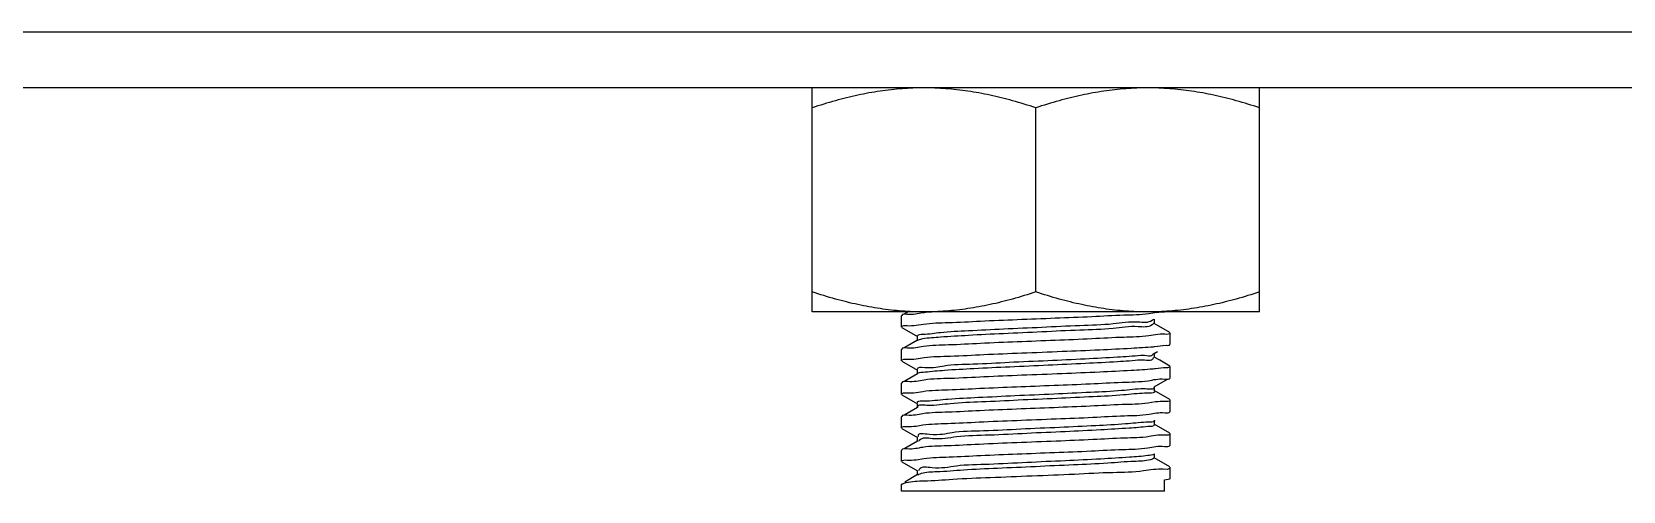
# Model space of a CAD drawing. Extents: x 552102 to 973302, y -80747 to 40012826.
# Drawn here: x 602420.8 to 602912.4, y 210801.6 to 210943.3 of the extents above; entities that cross this region are included whole.
import ezdxf

# ---------------------------------------------------------------- set-up
doc = ezdxf.new("R2010")
doc.units = 0
doc.header["$LTSCALE"] = 1000
doc.header["$MEASUREMENT"] = 0
doc.layers.add('02___PRT_ALL_AXES', color=7, linetype='Continuous')

msp = doc.modelspace()

# ---------------------------------------------------------------- linework, layer by layer
at = {"color": 2, "linetype": 'Continuous'}
for p, q in [((599067.62, 210943.3), (603214.82, 210943.3)), ((602661.86, 210926.02), (599620.58, 210926.02))]:
    msp.add_line(p, q, dxfattribs=at)
at = {"color": 133, "linetype": 'Continuous'}
for p, q in [((602689.61, 210855.76), (602689.51, 210855.64)), ((602691.58, 210856.9), (602690.48, 210856.26)), ((602696.44, 210856.64), (602696.05, 210856.58)), ((602767.31, 210854.67), (602766.88, 210854.26)), ((602767.38, 210853.39), (602766.88, 210852.88)), ((602772.36, 210850.57), (602767.56, 210853.35)), ((602767.67, 210853.22), (602767.67, 210854.61)), ((602689.61, 210852.07), (602694.41, 210849.29)), ((602693.99, 210852.78), (602696.26, 210853.14)), ((602694.3, 210849.42), (602694.3, 210848.04)), ((602767.99, 210849.85), (602765.9, 210849.52)), ((602689.61, 210845.39), (602689.51, 210845.27)), ((602694.41, 210848.17), (602690.48, 210845.89)), ((602694.59, 210848.19), (602694.43, 210848.12)), ((602767.22, 210844.1), (602767.21, 210843.98)), ((602767.34, 210846.17), (602767.67, 210846.2)), ((602767.56, 210844.11), (602768.55, 210844.68)), ((602767.67, 210842.86), (602767.67, 210844.24)), ((602772.36, 210846.89), (602772.46, 210847)), ((602689.61, 210841.7), (602694.41, 210838.93)), ((602693.99, 210842.4), (602696.45, 210842.79)), ((602694.3, 210839.05), (602694.3, 210837.67)), ((602767.67, 210839.29), (602767.18, 210839.25)), ((602767.21, 210842.8), (602767.21, 210842.6)), ((602769.24, 210842.01), (602767.56, 210842.98)), ((602767.97, 210839.32), (602767.67, 210839.29)), ((602772.36, 210840.2), (602769.24, 210842.01)), ((602689.61, 210835.02), (602689.51, 210834.91)), ((602694.41, 210837.8), (602690.48, 210835.52)), ((602767.56, 210833.74), (602771.64, 210836.11)), ((602767.67, 210832.49), (602767.67, 210833.87)), ((602772.36, 210836.52), (602772.46, 210836.63)), ((602689.61, 210831.34), (602694.41, 210828.56)), ((602693.98, 210832.05), (602696.07, 210832.39)), ((602694.3, 210828.69), (602694.3, 210827.3)), ((602767.98, 210829.13), (602765.68, 210828.77)), ((602772.36, 210829.84), (602767.56, 210832.62)), ((602689.61, 210824.65), (602689.51, 210824.54)), ((602694.41, 210827.43), (602690.48, 210825.16)), ((602772.36, 210826.15), (602772.46, 210826.27)), ((602689.61, 210820.97), (602694.41, 210818.19)), ((602693.98, 210821.69), (602696.03, 210822.02)), ((602772.36, 210819.47), (602767.56, 210822.25)), ((602767.67, 210822.12), (602767.67, 210823.5)), ((602689.61, 210814.28), (602689.51, 210814.17)), ((602694.41, 210817.06), (602690.48, 210814.79)), ((602694.3, 210818.32), (602694.3, 210816.94)), ((602694.83, 210817.08), (602694.73, 210816.91)), ((602694.85, 210817.12), (602694.83, 210817.08)), ((602767.99, 210818.74), (602765.98, 210818.42)), ((602772.36, 210815.78), (602772.46, 210815.9)), ((602689.61, 210810.6), (602694.41, 210807.82)), ((602693.99, 210811.3), (602696.37, 210811.68)), ((602772.36, 210809.1), (602767.56, 210811.88)), ((602767.67, 210811.75), (602767.67, 210813.13)), ((602694.41, 210806.7), (602690.48, 210804.42)), ((602694.3, 210807.95), (602694.3, 210806.57)), ((602694.67, 210806.65), (602694.5, 210806.56)), ((602694.73, 210806.69), (602694.67, 210806.65)), ((602770.35, 210808.46), (602771.53, 210808.41)), ((602770.77, 210805.06), (602772.37, 210805.39)), ((602770.77, 210801.6), (602770.77, 210805.06)), ((602771.53, 210808.41), (602771.67, 210808.42)), ((602772.36, 210805.42), (602772.46, 210805.53)), ((602689.51, 210803.8), (602689.61, 210803.92)), ((602770.77, 210801.6), (602689.52, 210801.6))]:
    msp.add_line(p, q, dxfattribs=at)
for points, start_tangent, end_tangent in [([(602696.05, 210856.58), (602691.17, 210856.11), (602689.53, 210855.78)], (-0.989053, -0.147563), (-0.309933, -0.950758)), ([(602766.88, 210854.26), (602762.54, 210853.72), (602754.83, 210853.18), (602744.57, 210852.64), (602732.87, 210852.1), (602720.97, 210851.56), (602710.13, 210851.02), (602701.52, 210850.47), (602696.05, 210849.93), (602694.32, 210849.41)], (-0.789187, -0.614153), (-0.530139, -0.847911)), ([(602696.26, 210853.14), (602703.97, 210853.61), (602713.85, 210854.08), (602725.22, 210854.55), (602736.95, 210855.02), (602748.3, 210855.49), (602758.17, 210855.96), (602765.9, 210856.43)], (0.98922, 0.146434), (0.989079, 0.147384)), ([(602701.25, 210856.97), (602696.44, 210856.64)], (-0.999376, -0.03532), (-0.991406, -0.130819)), ([(602765.9, 210856.43), (602770.77, 210856.9)], (0.989079, 0.147384), (0.999354, -0.035935)), ([(602689.51, 210852.19), (602691.23, 210852.66)], (0, 1), (0.999206, -0.03984)), ([(602691.23, 210852.66), (602693.99, 210852.78)], (0.999206, -0.03984), (0.991892, 0.127087)), ([(602766.88, 210852.88), (602762.54, 210852.34), (602754.83, 210851.8), (602744.57, 210851.26), (602732.87, 210850.72), (602720.97, 210850.17), (602710.13, 210849.63), (602701.52, 210849.09), (602696.05, 210848.55), (602694.59, 210848.19)], (-0.789187, -0.614153), (-0.935606, -0.353046)), ([(602765.9, 210849.52), (602758.17, 210849.05), (602748.3, 210848.58), (602736.95, 210848.1), (602725.22, 210847.64), (602713.85, 210847.16), (602703.97, 210846.7), (602696.26, 210846.23)], (-0.989079, -0.147384), (-0.98922, -0.146434)), ([(602770.78, 210849.99), (602767.99, 210849.85)], (-0.99933, 0.036603), (-0.990949, -0.134236)), ([(602772.46, 210850.46), (602770.78, 210849.99)], (0, -1), (-0.99933, 0.036603)), ([(602696.26, 210846.23), (602691.23, 210845.75), (602689.53, 210845.41)], (-0.98922, -0.146434), (-0.294639, -0.955609)), ([(602763.43, 210843.44), (602756.19, 210842.9), (602746.26, 210842.35), (602734.69, 210841.81), (602722.74, 210841.27), (602711.66, 210840.73), (602702.64, 210840.19), (602696.65, 210839.65), (602694.32, 210839.11), (602694.33, 210839.08)], (-0.995382, -0.095993), (0.640023, -0.768356)), ([(602696.45, 210842.79), (602704.61, 210843.27), (602714.92, 210843.75), (602726.65, 210844.24), (602739.12, 210844.74), (602750.7, 210845.23), (602760.46, 210845.72), (602767.34, 210846.17)], (0.989101, 0.147236), (0.99656, 0.082877)), ([(602767.21, 210843.98), (602763.43, 210843.44)], (-0.081763, -0.996652), (-0.995382, -0.095993)), ([(602767.67, 210846.2), (602771.24, 210846.6), (602772.42, 210846.86)], (0.996381, 0.084994), (0.456625, 0.889659)), ([(602689.51, 210841.82), (602691.28, 210842.3)], (0, 1), (0.99907, -0.043111)), ([(602691.28, 210842.3), (602693.99, 210842.4)], (0.99907, -0.043111), (0.99289, 0.119037)), ([(602767.18, 210839.25), (602760.46, 210838.8), (602750.7, 210838.32), (602739.12, 210837.82), (602726.65, 210837.33), (602714.92, 210836.84), (602704.61, 210836.36), (602696.45, 210835.87)], (-0.996641, -0.081891), (-0.989101, -0.147236)), ([(602763.43, 210842.05), (602756.22, 210841.51), (602746.34, 210840.98), (602734.83, 210840.44), (602722.91, 210839.9), (602711.85, 210839.36), (602702.81, 210838.82), (602696.76, 210838.28)], (-0.995382, -0.095993), (-0.994717, -0.102651)), ([(602767.21, 210842.6), (602763.43, 210842.05)], (-0.081763, -0.996652), (-0.995382, -0.095993)), ([(602771.24, 210839.69), (602767.97, 210839.32)], (-0.99997, -0.007705), (-0.993512, -0.113727)), ([(602772.46, 210840.09), (602771.24, 210839.69)], (0, -1), (-0.99997, -0.007705)), ([(602696.45, 210835.87), (602691.28, 210835.39), (602689.53, 210835.04)], (-0.989101, -0.147236), (-0.284183, -0.95877)), ([(602696.76, 210838.28), (602694.36, 210837.86)], (-0.994717, -0.102651), (-0.775079, -0.631864)), ([(602696.07, 210832.39), (602703.9, 210832.87), (602713.71, 210833.33), (602724.97, 210833.8), (602736.59, 210834.27), (602747.8, 210834.73), (602757.68, 210835.2), (602765.68, 210835.68)], (0.989124, 0.147087), (0.989208, 0.146515)), ([(602767.46, 210833.68), (602764.24, 210833.15)], (0.539985, -0.841675), (-0.999999, -0.001624)), ([(602765.68, 210835.68), (602770.78, 210836.16), (602772.44, 210836.5)], (0.989208, 0.146515), (0.303618, 0.952794)), ([(602689.51, 210831.45), (602691.15, 210831.92)], (0, 1), (0.999389, -0.034959)), ([(602691.15, 210831.92), (602693.98, 210832.05)], (0.999389, -0.034959), (0.990874, 0.134789)), ([(602697.34, 210829.36), (602694.42, 210828.82), (602694.43, 210828.81)], (-0.998936, -0.046128), (0.667657, -0.744469)), ([(602765.68, 210828.77), (602757.68, 210828.28), (602747.8, 210827.82), (602736.59, 210827.35), (602724.97, 210826.89), (602713.71, 210826.42), (602703.9, 210825.96), (602696.07, 210825.48)], (-0.989208, -0.146515), (-0.989124, -0.147087)), ([(602764.24, 210833.15), (602757.48, 210832.61), (602747.9, 210832.07), (602736.51, 210831.53), (602724.53, 210830.99), (602713.24, 210830.44), (602703.84, 210829.9), (602697.34, 210829.36)], (-0.999999, -0.001624), (-0.998936, -0.046128)), ([(602764.59, 210831.81), (602758.09, 210831.27), (602748.72, 210830.73), (602737.47, 210830.19), (602725.54, 210829.65), (602714.18, 210829.11), (602704.6, 210828.57), (602697.81, 210828.03)], (-0.99921, -0.039752), (-0.99991, 0.01344)), ([(602767.52, 210832.36), (602767.53, 210832.35), (602764.59, 210831.81)], (0.658416, -0.752654), (-0.99921, -0.039752)), ([(602770.78, 210829.25), (602767.98, 210829.13)], (-0.999277, 0.038028), (-0.991898, -0.127041)), ([(602772.46, 210829.72), (602770.78, 210829.25)], (0, -1), (-0.999277, 0.038028)), ([(602696.07, 210825.48), (602691.15, 210825), (602689.53, 210824.68)], (-0.989124, -0.147087), (-0.313186, -0.949692)), ([(602697.81, 210828.03), (602694.54, 210827.49)], (-0.99991, 0.01344), (0.518893, -0.854839)), ([(602694.53, 210827.5), (602694.54, 210827.49)], (0.499613, -0.866249), (0.518894, -0.854839)), ([(602696.03, 210822.02), (602703.64, 210822.49), (602713.46, 210822.95), (602725.06, 210823.44), (602737.28, 210823.93), (602748.58, 210824.4), (602758.33, 210824.86), (602765.98, 210825.33)], (0.989113, 0.147157), (0.989075, 0.14741)), ([(602765.98, 210825.33), (602770.8, 210825.8), (602772.43, 210826.13)], (0.989075, 0.14741), (0.310466, 0.950585)), ([(602689.51, 210821.08), (602691.18, 210821.55)], (0, 1), (0.999353, -0.035968)), ([(602691.18, 210821.55), (602693.98, 210821.69)], (0.999353, -0.035968), (0.990741, 0.135764)), ([(602764.97, 210822.87), (602758.72, 210822.32), (602749.5, 210821.78), (602738.31, 210821.24), (602726.34, 210820.7), (602714.86, 210820.16), (602705.1, 210819.62), (602698.11, 210819.08), (602694.62, 210818.53), (602694.64, 210818.48)], (-0.996723, -0.080892), (0.435072, -0.900396)), ([(602765.57, 210821.56), (602759.82, 210821.02), (602751.01, 210820.48), (602740.08, 210819.94), (602728.19, 210819.4), (602716.6, 210818.86), (602706.52, 210818.32), (602699.04, 210817.78), (602694.94, 210817.24), (602694.85, 210817.12)], (-0.989754, -0.142783), (-0.543755, -0.839244)), ([(602767.6, 210823.41), (602764.97, 210822.87)], (0.610988, -0.79164), (-0.996723, -0.080892)), ([(602767.66, 210822.11), (602767.66, 210822.1), (602765.57, 210821.56)], (0.44002, -0.897988), (-0.989754, -0.142783)), ([(602770.8, 210818.89), (602767.99, 210818.74)], (-0.99938, 0.035199), (-0.990539, -0.137232)), ([(602772.46, 210819.35), (602770.8, 210818.89)], (0, -1), (-0.99938, 0.035199)), ([(602696.03, 210815.11), (602691.18, 210814.64), (602689.53, 210814.31)], (-0.989113, -0.147157), (-0.307598, -0.951516)), ([(602765.98, 210818.42), (602758.33, 210817.95), (602748.58, 210817.49), (602737.28, 210817.01), (602725.06, 210816.53), (602713.46, 210816.04), (602703.64, 210815.57), (602696.03, 210815.11)], (-0.989075, -0.14741), (-0.989113, -0.147157)), ([(602696.37, 210811.68), (602704.19, 210812.15), (602713.95, 210812.61), (602725.19, 210813.08), (602736.79, 210813.54), (602748.04, 210814.01), (602757.79, 210814.47), (602765.61, 210814.94)], (0.989283, 0.146009), (0.989283, 0.146011)), ([(602765.61, 210814.94), (602770.73, 210815.42), (602772.44, 210815.76)], (0.989283, 0.146011), (0.293493, 0.955961)), ([(602689.51, 210810.71), (602691.24, 210811.19)], (0, 1), (0.999164, -0.040873)), ([(602691.24, 210811.19), (602693.99, 210811.3)], (0.999164, -0.040873), (0.992381, 0.123209)), ([(602765.62, 210812.58), (602759.88, 210812.04), (602751.06, 210811.5), (602740.09, 210810.96), (602728.16, 210810.41), (602716.52, 210809.87), (602706.43, 210809.33), (602698.96, 210808.79), (602694.9, 210808.25), (602694.72, 210807.83)], (-0.98871, -0.149844), (-0.265309, -0.964164)), ([(602766.37, 210811.31), (602761.39, 210810.77), (602753.2, 210810.23), (602742.65, 210809.69), (602730.86, 210809.15), (602719.09, 210808.61), (602708.58, 210808.07), (602700.44, 210807.54), (602695.53, 210807), (602694.73, 210806.69)], (-0.95611, -0.293007), (-0.902152, -0.431418)), ([(602767.56, 210813), (602765.62, 210812.58)], (-0.88297, -0.46943), (-0.98871, -0.149844)), ([(602767.58, 210811.83), (602766.37, 210811.31)], (-0.688351, -0.725378), (-0.95611, -0.293007)), ([(602689.68, 210803.8), (602690.96, 210804.24)], (0.858943, 0.512071), (0.966409, 0.25701)), ([(602690.96, 210804.24), (602696.39, 210804.77)], (0.966409, 0.25701), (0.999944, 0.010619)), ([(602696.39, 210804.77), (602705.33, 210805.29), (602716.87, 210805.82), (602729.84, 210806.35), (602742.93, 210806.88), (602754.8, 210807.4), (602764.27, 210807.93)], (0.999944, 0.010619), (0.9892, 0.146573)), ([(602764.27, 210807.93), (602770.35, 210808.46)], (0.9892, 0.146573), (0.998128, -0.061153)), ([(602771.67, 210808.42), (602772.46, 210808.99)], (0.996834, 0.079506), (0, 1))]:
    msp.add_spline(points, degree=3, dxfattribs=dict(at, start_tangent=start_tangent, end_tangent=end_tangent))
at = {"layer": '02___PRT_ALL_AXES', "color": 6, "linetype": 'Continuous'}
for p, q in [((602661.86, 210856.9), (602661.86, 210926.02)), ((602800.1, 210926.02), (602661.86, 210926.02)), ((602800.1, 210856.9), (602800.1, 210926.02)), ((602730.98, 210863.07), (602730.98, 210919.85)), ((602800.1, 210856.9), (602661.86, 210856.9))]:
    msp.add_line(p, q, dxfattribs=at)
at = {"layer": '02___PRT_ALL_AXES', "color": 2, "linetype": 'Continuous'}
msp.add_line((603214.82, 210926.02), (602800.1, 210926.02), dxfattribs=at)
at = {"layer": '02___PRT_ALL_AXES', "color": 133, "linetype": 'Continuous'}
for p, q in [((602689.51, 210852.19), (602689.51, 210855.64)), ((602772.46, 210847), (602772.46, 210850.46)), ((602689.51, 210841.82), (602689.51, 210845.27)), ((602772.46, 210836.63), (602772.46, 210840.09)), ((602689.51, 210831.45), (602689.51, 210834.91)), ((602772.46, 210826.27), (602772.46, 210829.72)), ((602689.51, 210821.08), (602689.51, 210824.54)), ((602772.46, 210815.9), (602772.46, 210819.35)), ((602689.51, 210810.71), (602689.51, 210814.17)), ((602772.46, 210805.53), (602772.46, 210808.99)), ((602689.51, 210801.6), (602689.51, 210803.8))]:
    msp.add_line(p, q, dxfattribs=at)
at = {"layer": '02___PRT_ALL_AXES', "color": 6, "linetype": 'Continuous'}
for points, start_tangent, end_tangent in [([(602696.42, 210926.02), (602689.64, 210925.76), (602682.85, 210925.01), (602676.02, 210923.76), (602669.07, 210922.05), (602661.86, 210919.85)], (-1, 0), (-0.948683, -0.316228)), ([(602730.98, 210919.85), (602723.78, 210922.05), (602716.82, 210923.76), (602709.99, 210925.01), (602703.21, 210925.76), (602696.42, 210926.02)], (-0.948683, 0.316228), (-1, 0.000001)), ([(602765.54, 210926.02), (602758.76, 210925.76), (602751.97, 210925.01), (602745.14, 210923.76), (602738.19, 210922.05), (602730.98, 210919.85)], (-1, 0), (-0.948683, -0.316228)), ([(602800.1, 210919.85), (602792.9, 210922.05), (602785.94, 210923.76), (602779.11, 210925.01), (602772.33, 210925.76), (602765.54, 210926.02)], (-0.948683, 0.316228), (-1, 0.000001)), ([(602696.42, 210856.9), (602689.64, 210857.15), (602682.85, 210857.91), (602676.02, 210859.15), (602669.07, 210860.87), (602661.86, 210863.07)], (-1, 0), (-0.948683, 0.316228)), ([(602730.98, 210863.07), (602723.78, 210860.87), (602716.82, 210859.15), (602709.99, 210857.91), (602703.21, 210857.15), (602696.42, 210856.9)], (-0.948683, -0.316228), (-1, -0.000001)), ([(602765.54, 210856.9), (602758.76, 210857.15), (602751.97, 210857.91), (602745.14, 210859.15), (602738.19, 210860.87), (602730.98, 210863.07)], (-1, 0), (-0.948683, 0.316228)), ([(602800.1, 210863.07), (602792.9, 210860.87), (602785.94, 210859.15), (602779.11, 210857.91), (602772.33, 210857.15), (602765.54, 210856.9)], (-0.948683, -0.316228), (-1, -0.000001))]:
    msp.add_spline(points, degree=3, dxfattribs=dict(at, start_tangent=start_tangent, end_tangent=end_tangent))

doc.saveas('drawing.dxf')
